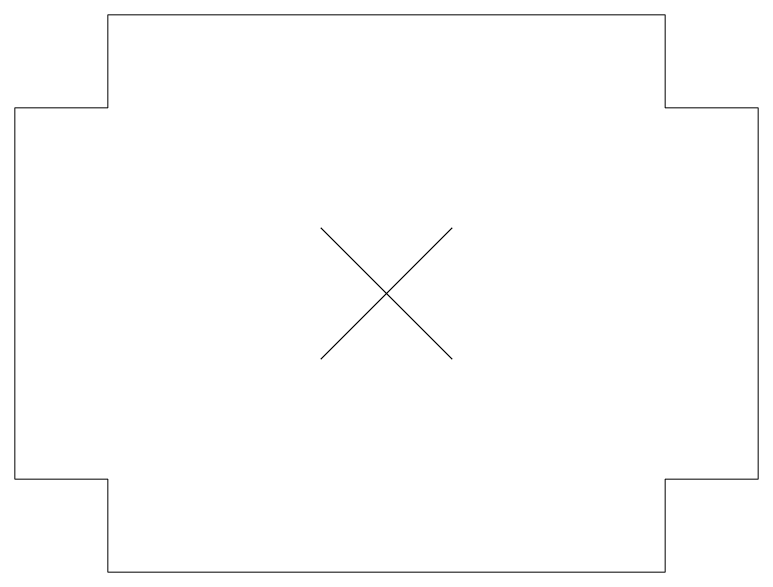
# Model space of a CAD drawing. Header units: millimetres. Extents: x -18 to 65, y -164 to 27.
# Drawn here: x 25 to 65, y -25 to 5 of the extents above; entities that cross this region are included whole.
import ezdxf

# ---------------------------------------------------------------- set-up
doc = ezdxf.new("R2010")
doc.units = ezdxf.units.MM
doc.layers.add('axis6', color=6, linetype='CONTINUOUS', lineweight=0)
doc.layers.add('headfront', color=2, linetype='CONTINUOUS', lineweight=0)

msp = doc.modelspace()

# ---------------------------------------------------------------- linework, layer by layer
at = {"layer": 'axis6', "color": 6}
for p, q in [((41.464, -13.536), (48.536, -6.464)), ((41.464, -6.464), (48.536, -13.536))]:
    msp.add_line(p, q, dxfattribs=at)
at = {"layer": 'headfront'}
for p, q in [((30, 0), (30, 5)), ((30, 5), (60, 5)), ((60, 5), (60, 0)), ((25, 0), (30, 0)), ((60, 0), (65, 0)), ((65, 0), (65, -20)), ((30, -20), (25, -20)), ((30, -25), (30, -20)), ((65, -20), (60, -20)), ((60, -20), (60, -25)), ((60, -25), (30, -25))]:
    msp.add_line(p, q, dxfattribs=at)
at = {"layer": 'headfront', "linetype": 'CONTINUOUS'}
msp.add_line((25, 0), (25, -20), dxfattribs=at)

doc.saveas('drawing.dxf')
